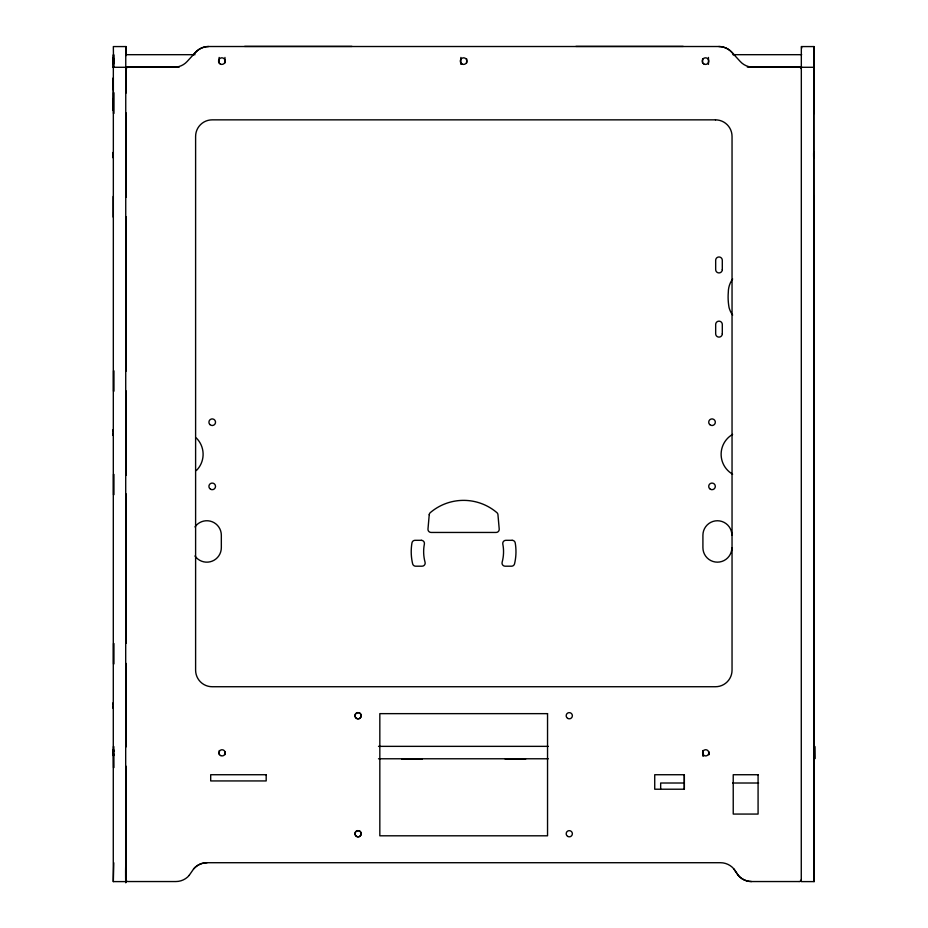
<?xml version="1.0" encoding="UTF-8"?>
<svg xmlns="http://www.w3.org/2000/svg" width="928" height="928" viewBox="0 0 928 928"><rect width="100%" height="100%" fill="white"/><g stroke="black" fill="none" stroke-linecap="round" stroke-linejoin="round"><path stroke-width="1.39" d="M113.344 61.793L113.274 881.6L126.278 881.6L126.278 879.941L126.231 881.6M113.355 58.8L113.355 57.884L113.355 60.192M113.274 154.21C113.274 146.717 113.274 163.34 113.274 155.811M113.564 63.185L113.564 58.8M113.355 754.963L113.355 750.566M126.22 55.576L126.208 46.574L113.344 46.574L113.564 64.102L113.564 58.302M113.564 754.963L113.564 755.868L113.344 753.571M113.564 750.566L113.564 749.662L113.355 751.958M125.698 706.254C125.698 713.806 125.698 697.09 125.698 704.642M125.721 92.788L125.732 77.836L125.744 89.958M126.173 121.858L126.173 127.728M126.208 279.838L126.266 295.336M126.231 230.898L126.231 279.653M126.208 216.874L126.208 230.712M126.278 152.76L126.278 151.844L126.289 197.038M126.278 430.047L126.278 435.731M126.196 92.788L126.208 78.393M126.278 702.763L126.278 708.447M814.076 98.426L814.088 110.548L813.728 77.836L813.728 110.548L813.717 98.426M814.146 154.152C813.23 147.065 813.844 163.235 813.694 155.811M813.705 429.594L813.705 435.708L813.694 433.399M814.146 746.054L813.752 59.438M813.914 59.438L813.914 58.8M814.076 57.884L814.088 63.185M814.134 153.398C814.146 147.935 814.146 163.026 814.134 155.753M814.076 89.958L813.752 46.574M814.134 706.254C814.146 713.736 814.134 697.218 814.146 704.642M814.134 429.734L814.134 435.835L814.134 433.538M814.076 62.547L813.763 57.988M113.355 63.684L113.355 63.185M814.076 63.684L814.088 46.574L801.328 46.574L801.27 881.6L814.146 881.6L814.146 758.083M813.763 64.102L813.752 61.793M125.767 46.574L125.686 872.39C126.08 901.134 124.99 860.94 126.208 863.191M126.278 157.957L126.278 157.145M113.32 881.6L113.784 862.773M814.053 54.682L814.053 67.524M189.242 875.255L193.592 869.002A17.597 17.597 0 0 1 207.072 862.715M192.885 55.32L195.704 52.235A17.597 17.597 0 0 1 208.684 46.516L718.864 46.516A17.597 17.597 0 0 1 731.844 52.235L734.674 55.32M244.621 46.4L351.967 46.4M575.894 46.4L683.228 46.4M125.814 54.682L194.996 54.682M732.923 54.682L801.664 54.682M125.814 67.106L179.185 67.106M747.33 67.106L801.664 67.106M113.274 67.28L125.744 67.28M125.999 92.603L126.011 69.298A1.902 1.902 0 0 1 127.716 67.222L174.162 67.222A17.597 17.597 0 0 0 187.131 61.503L195.622 52.235A17.597 17.597 0 0 1 208.591 46.516M801.27 67.28L813.728 67.28M378.508 746.356L548.251 746.356M378.508 758.779L548.251 758.779M401.708 759.197L422.101 759.197M505.226 759.197L525.619 759.197M684.33 774.729L654.727 774.729L654.727 789.218L684.342 789.218L684.33 774.729L684.33 789.218M683.716 783.012L660.666 783.012L660.666 788.742M732.691 783.012L758.617 783.012M799.205 881.542L751.425 881.542A17.4 17.4 0 0 1 738.12 875.255M751.518 881.542A17.4 17.4 0 0 1 738.212 875.255L733.955 869.002A17.597 17.597 0 0 0 720.476 862.715L206.979 862.715A17.597 17.597 0 0 0 193.5 869.002M733.862 869.002L738.131 875.255M126.231 66.862L126.289 78.636M814.111 881.6L813.694 79.704M801.664 46.574L801.664 48.221M813.914 63.185L813.914 61.793M814.146 430.047L814.146 431.926M813.763 58.8L813.926 60.192M813.728 80.028L813.74 89.958M813.705 152.32L813.705 154.21M813.705 429.908L813.705 431.798M813.705 704.642C813.694 697.102 813.705 713.76 813.694 706.254M125.698 154.21C125.698 146.647 125.698 163.374 125.698 155.811M125.698 431.798C125.698 423.887 125.698 441.31 125.698 433.399M113.564 59.438L113.564 60.192M113.564 61.793L113.564 62.547M113.32 89.958L113.309 77.836L113.309 110.548L113.297 98.426M113.564 751.216L113.564 751.958M113.564 753.571L113.564 754.325M113.274 431.798C113.274 423.887 113.274 441.31 113.274 433.399M113.274 704.642C113.274 697.09 113.274 713.818 113.274 706.254M113.355 751.216C113.344 745.428 113.355 760.113 113.344 754.325M814.714 746.356L814.796 758.779M814.575 758.779L814.459 746.356L814.401 758.779M814.088 60.192L814.076 61.793M813.879 92.893L813.879 113.599M813.879 196.434L813.879 217.14M813.879 370.69L813.879 391.338M813.879 474.22L813.879 494.868M813.879 643.382L813.879 664.077M813.879 759.301L813.879 767.584M813.786 54.682L813.786 67.524M708.447 57.443L708.447 64.345M702.647 58.824L702.635 62.965M466.656 58.824L466.668 62.965M460.88 57.443L460.88 64.345M225.075 751.877L225.075 754.638M224.959 57.443L224.947 62.965M219.275 750.497L219.263 754.638M219.147 57.443L219.159 62.965M126.289 113.019L126.289 121.707M126.289 127.507L126.289 152.134M126.289 294.095L126.289 370.864M126.289 391.152L126.289 430.256M126.289 436.056L126.289 475.171M126.289 493.998L126.289 643.197M126.289 663.485L126.289 702.589M126.289 708.389L126.289 746.054M126.289 766.331L126.289 863.388M126.092 113.599L126.092 196.434M125.999 217.14L126.092 370.69M126.092 391.338L126.011 474.22M125.999 494.868L125.999 643.382M125.999 664.077L126.092 746.878M126.092 767.769L125.999 879.477A1.984 1.984 0 0 0 127.89 881.542L175.856 881.542A17.597 17.597 0 0 0 189.335 875.255M113.61 54.682L113.61 67.524M113.668 92.603L113.668 113.599M113.668 370.69L113.668 391.338M113.668 474.22L113.668 494.868M113.668 643.382L113.668 664.077M113.61 746.414L113.668 767.769M113.518 54.682L113.529 67.524M113.587 92.603L113.576 113.599M113.576 370.69L113.587 391.338M113.576 474.22L113.576 494.868M113.576 643.382L113.576 664.077M113.529 746.414L113.576 767.769M113.402 54.682L113.39 67.524M113.216 196.434L113.204 217.14M718.771 46.516A17.597 17.597 0 0 1 731.751 52.235L740.242 61.503A17.597 17.597 0 0 0 753.211 67.222L799.31 67.222A2.065 2.065 0 0 1 801.305 68.753M801.363 879.477A2.169 2.169 0 0 1 799.112 881.542M732.644 278.992A22.771 22.771 0 0 0 728.294 292.378A58.348 58.348 0 0 0 729.072 307.597A22.771 22.771 0 0 0 732.644 315.079M194.961 526.93A14.488 14.488 0 0 1 221.328 535.247L221.328 547.671A14.488 14.488 0 0 1 194.961 555.976M196.376 438.039A22.98 22.98 0 0 1 196.376 470.542M732.621 474.196A22.98 22.98 0 0 1 732.621 434.385M731.89 547.671A14.488 14.488 0 0 1 717.402 562.159A14.488 14.488 0 0 1 702.914 547.671L702.914 535.247A14.488 14.488 0 0 1 717.402 520.747A14.488 14.488 0 0 1 731.89 535.247M126.092 69.298A1.902 1.902 0 0 1 127.797 67.222M799.391 67.222A2.065 2.065 0 0 1 801.189 68.254M814.088 78.393L814.088 80.028L814.088 78.393M429.235 514.704L427.982 529.076A3.109 3.109 0 0 0 431.068 532.452L496.12 532.452A3.109 3.109 0 0 0 499.218 529.076L497.953 514.704A3.109 3.109 0 0 0 496.874 512.616A51.342 51.342 0 0 0 430.314 512.616A3.109 3.109 0 0 0 429.235 514.704M715.488 119.851L212.176 119.851A16.565 16.565 0 0 0 195.611 136.416L195.611 670.167A16.565 16.565 0 0 0 212.176 686.732L715.488 686.732A16.565 16.565 0 0 0 732.041 670.167L732.041 136.416A16.565 16.565 0 0 0 715.488 119.851M421.347 540.316L415.025 540.316A3.109 3.109 0 0 0 411.962 542.903A52.374 52.374 0 0 0 412.635 563.806A3.109 3.109 0 0 0 415.663 566.196L422.078 566.196A3.109 3.109 0 0 0 425.07 562.264A39.95 39.95 0 0 1 424.386 544.017A3.109 3.109 0 0 0 421.347 540.316M512.163 540.316L505.853 540.316A3.109 3.109 0 0 0 502.802 544.017A39.95 39.95 0 0 1 502.129 562.264A3.109 3.109 0 0 0 505.122 566.196L511.537 566.196A3.109 3.109 0 0 0 514.553 563.806A52.374 52.374 0 0 0 515.226 542.903A3.109 3.109 0 0 0 512.163 540.316M547.543 713.644L379.83 713.644L379.83 835.803L547.543 835.803L547.543 713.644M266.174 774.729L210.691 774.729L210.691 780.935L266.185 780.935L266.185 774.729M758.083 774.729L733.224 774.729L733.236 814.065L758.083 814.065L758.083 774.729M722.297 269.607L722.297 260.292A3.318 3.318 0 0 0 718.98 256.975A3.318 3.318 0 0 0 715.674 260.292L715.674 269.607A3.318 3.318 0 0 0 718.98 272.925A3.318 3.318 0 0 0 722.297 269.607M722.297 333.79L722.297 324.475A3.318 3.318 0 0 0 718.98 321.158A3.318 3.318 0 0 0 715.674 324.475L715.674 333.79A3.318 3.318 0 0 0 718.98 337.108A3.318 3.318 0 0 0 722.297 333.79M708.899 754.638L708.899 751.877L708.876 754.638M703.099 756.018L703.099 750.497L703.088 756.018M356.538 836.418A3.109 3.109 0 0 0 361.201 833.727A3.109 3.109 0 0 0 356.538 831.047A3.109 3.109 0 0 0 356.538 836.418A3.109 3.109 0 0 0 361.201 833.727A3.109 3.109 0 0 0 356.538 831.047A3.109 3.109 0 0 0 356.538 836.418M220.528 755.531A3.109 3.109 0 0 0 225.179 752.84A3.109 3.109 0 0 0 220.528 750.149A3.109 3.109 0 0 0 220.528 755.531M220.203 63.986A3.318 3.318 0 0 0 225.179 61.12A3.318 3.318 0 0 0 220.203 58.244A3.318 3.318 0 0 0 220.203 63.986M461.947 63.986A3.318 3.318 0 0 0 466.912 61.12A3.318 3.318 0 0 0 461.947 58.244A3.318 3.318 0 0 0 461.947 63.986M703.853 63.986A3.318 3.318 0 0 0 708.818 61.12A3.318 3.318 0 0 0 703.853 58.244A3.318 3.318 0 0 0 703.853 63.986M567.727 836.418A3.109 3.109 0 0 0 572.379 833.727A3.109 3.109 0 0 0 567.727 831.047A3.109 3.109 0 0 0 567.727 836.418M356.549 718.411A3.109 3.109 0 0 0 361.201 715.72A3.109 3.109 0 0 0 356.549 713.029A3.109 3.109 0 0 0 356.538 718.411A3.109 3.109 0 0 0 361.201 715.72A3.109 3.109 0 0 0 356.538 713.029A3.109 3.109 0 0 0 356.549 718.411M567.727 718.411A3.109 3.109 0 0 0 572.379 715.72A3.109 3.109 0 0 0 567.727 713.029A3.109 3.109 0 0 0 567.727 718.411M704.143 755.508A3.109 3.109 0 0 0 708.806 752.817A3.109 3.109 0 0 0 704.143 750.126A3.109 3.109 0 0 0 704.143 755.508M209.879 424.548A3.318 3.318 0 0 0 215.424 423.064A3.318 3.318 0 0 0 211.364 419.004A3.318 3.318 0 0 0 209.879 424.548M709.676 424.548A3.318 3.318 0 0 0 715.221 423.064A3.318 3.318 0 0 0 711.161 419.004A3.318 3.318 0 0 0 709.676 424.548M710.361 489.253A3.318 3.318 0 0 0 715.326 486.388A3.318 3.318 0 0 0 710.361 483.511A3.318 3.318 0 0 0 710.361 489.253M210.563 489.253A3.318 3.318 0 0 0 215.528 486.388A3.318 3.318 0 0 0 210.563 483.511A3.318 3.318 0 0 0 210.563 489.253"/></g></svg>
